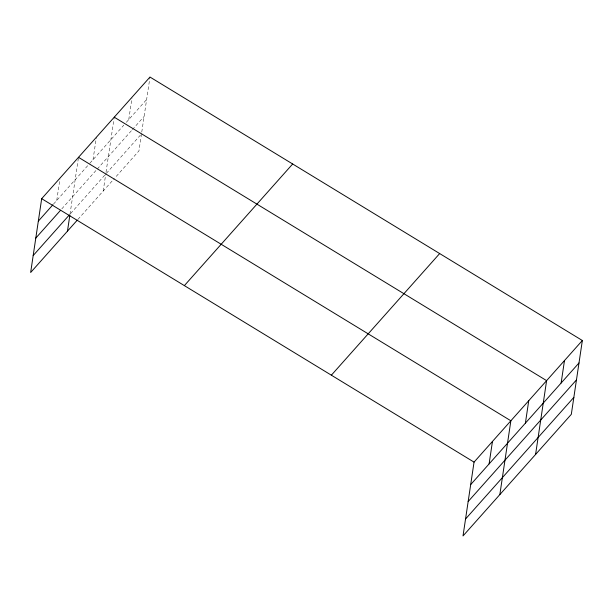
<?xml version="1.0" encoding="UTF-8"?>
<svg xmlns="http://www.w3.org/2000/svg" width="613" height="613" viewBox="0 0 613 613"><rect width="100%" height="100%" fill="white"/><g stroke="black" fill="none" stroke-linecap="round" stroke-linejoin="round"><path stroke-width="0.46" stroke-dasharray="3.06 2.3" d="M56.741 200.466L59.951 178.942M70.005 214.198L78.364 158.261M93.015 159.717L96.379 137.258M103.214 191.011L105.742 174.061M106.018 172.222L114.102 118.125M128.761 119.581L131.979 98.057M141.488 133.925L138.952 150.875L114.922 177.862M141.764 132.086L149.986 77.054M53.561 204.029L89.322 163.87M89.935 163.181L123.826 125.113M126.293 122.347L146.63 99.513M61.821 208.857L96.647 169.747M97.268 169.05L131.772 130.301M132.385 129.611L144.093 116.462M70.625 213.508L105.129 174.751M106.363 173.364L140.867 134.615M77.951 219.377L114.302 178.552"/><path stroke-width="0.92" d="M582.35 340.499L474.048 462.125L463.014 535.946L571.316 414.319L582.35 340.499L149.986 77.054L41.684 198.681L30.65 272.501L77.33 220.075M67.476 231.147L69.867 215.14M489.105 463.911L492.461 441.452M499.84 494.591L510.867 420.779L78.502 157.326M525.387 423.169L528.743 400.71M535.578 454.455L546.612 380.635L114.248 117.19M561.125 383.025L564.481 360.567M38.328 221.14L52.925 204.742M35.792 238.089L60.557 210.282M33.186 255.552L69.369 214.91M184.36 285.62L292.669 163.993M331.365 375.194L439.667 253.56M470.692 484.592L578.994 362.957M468.156 501.541L576.458 379.907M465.551 518.996L573.852 397.37M41.684 198.681L474.048 462.125"/></g></svg>
